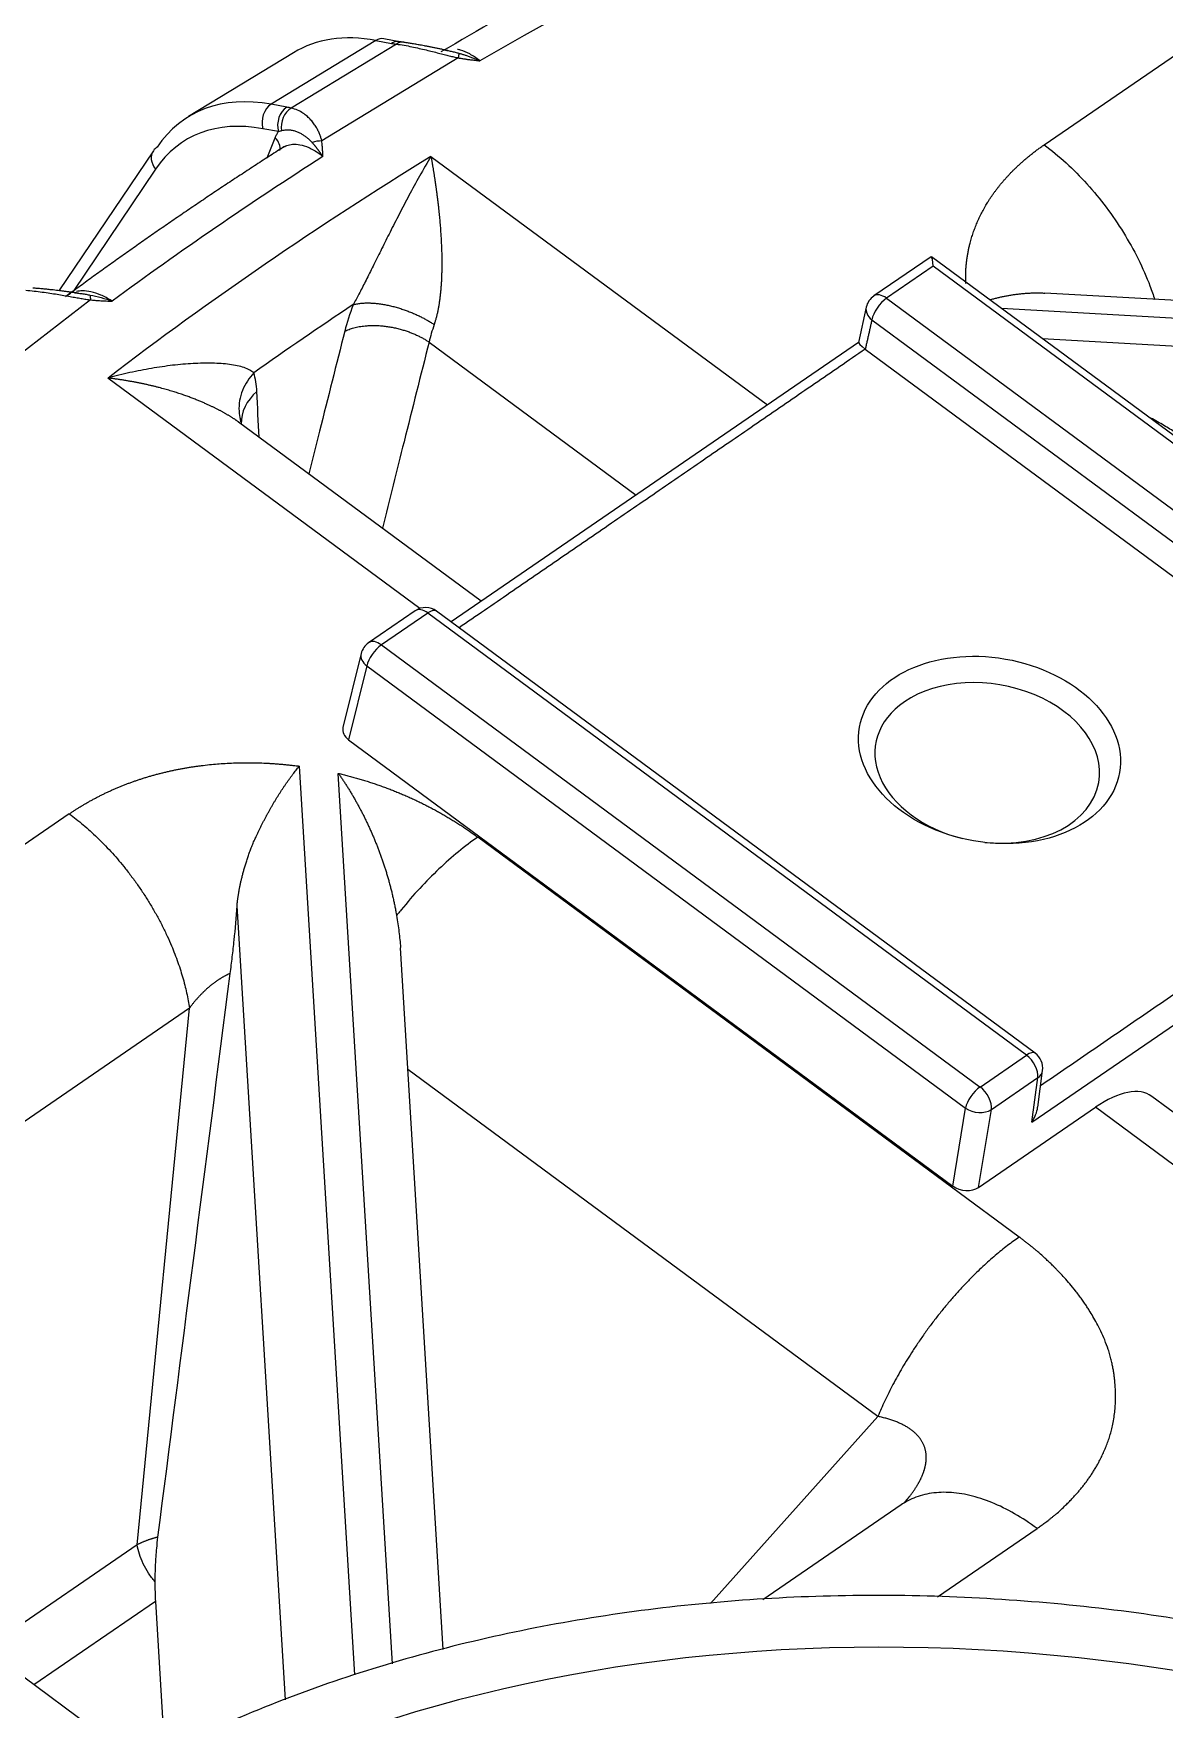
# Model space of a CAD drawing. Header units: millimetres. Extents: x -1286 to 291, y 5350 to 5880.
# Drawn here: x 59.48 to 77.92, y 5698.33 to 5725.67 of the extents above; entities that cross this region are included whole.
import ezdxf

# ---------------------------------------------------------------- set-up
doc = ezdxf.new("R2010")
doc.units = ezdxf.units.MM
doc.layers.add('粗实线层', color=7, linetype='Continuous', lineweight=35)

msp = doc.modelspace()

# ---------------------------------------------------------------- linework, layer by layer
at = {"layer": '粗实线层', "lineweight": 25}
for p, q in [((75.962, 5723.851), (84.058, 5729.409)), ((65.065, 5725.554), (63.357, 5724.513)), ((65.397, 5725.495), (63.683, 5724.451)), ((65.065, 5725.554), (65.319, 5725.507)), ((65.45, 5725.534), (65.195, 5725.581)), ((63.718, 5725.353), (62.01, 5724.312)), ((66.407, 5725.27), (64.182, 5723.914)), ((63.612, 5724.466), (63.357, 5724.513)), ((63.474, 5724.067), (63.22, 5724.114)), ((61.434, 5723.755), (59.894, 5721.472)), ((63.288, 5723.637), (63.423, 5723.968)), ((61.471, 5723.457), (60.124, 5721.46)), ((65.962, 5723.663), (71.45, 5719.609)), ((74.117, 5722.026), (73.185, 5721.386)), ((74.151, 5721.87), (73.392, 5721.35)), ((84.057, 5714.688), (74.123, 5722.026)), ((83.915, 5714.658), (74.151, 5721.87)), ((60.407, 5721.322), (58.423, 5719.789)), ((73.392, 5721.35), (83.156, 5714.137)), ((99.738, 5720.077), (75.973, 5721.433)), ((73.061, 5721.201), (72.936, 5720.627)), ((73.153, 5720.998), (82.917, 5713.786)), ((101.112, 5719.707), (75.266, 5721.181)), ((65.931, 5720.634), (69.309, 5718.139)), ((72.937, 5720.629), (66.292, 5716.068)), ((73.045, 5720.519), (82.853, 5713.274)), ((75.928, 5720.693), (101.025, 5719.261)), ((65.782, 5716.289), (60.694, 5720.047)), ((66.783, 5716.405), (62.825, 5719.329)), ((65.703, 5716.25), (64.945, 5715.73)), ((65.911, 5716.214), (65.153, 5715.693)), ((75.675, 5709.002), (65.911, 5716.214)), ((75.817, 5709.032), (66.053, 5716.244)), ((64.823, 5715.553), (64.527, 5714.344)), ((65.153, 5715.693), (74.917, 5708.481)), ((64.915, 5715.35), (64.619, 5714.144)), ((64.915, 5715.35), (74.679, 5708.137)), ((64.619, 5714.144), (74.471, 5706.866)), ((63.812, 5713.716), (64.715, 5698.893)), ((65.335, 5699.074), (64.451, 5713.598)), ((60.064, 5712.938), (51.968, 5707.38)), ((75.762, 5707.907), (83.243, 5713.043)), ((75.557, 5706.034), (66.726, 5712.557)), ((62.798, 5711.435), (63.586, 5698.483)), ((66.161, 5699.306), (65.465, 5710.752)), ((62.022, 5709.767), (53.926, 5704.209)), ((61.171, 5701.015), (62.022, 5709.767)), ((74.917, 5708.481), (75.675, 5709.002)), ((73.251, 5703.107), (65.586, 5708.769)), ((75.857, 5708.154), (75.937, 5708.749)), ((75.101, 5708.113), (75.86, 5708.634)), ((75.762, 5707.907), (75.86, 5708.634)), ((74.894, 5706.842), (76.799, 5708.15)), ((118.037, 5677.689), (76.799, 5708.15)), ((119.443, 5677.506), (77.717, 5708.329)), ((74.471, 5706.866), (74.679, 5708.137)), ((74.894, 5706.842), (75.101, 5708.113)), ((61.25, 5697.424), (53.773, 5702.947)), ((70.522, 5700.057), (73.251, 5703.107)), ((73.631, 5701.666), (71.372, 5700.115)), ((74.225, 5700.166), (75.847, 5701.279)), ((61.171, 5701.015), (58.692, 5699.313)), ((61.469, 5700.09), (59.484, 5698.728)), ((61.469, 5700.09), (61.619, 5697.627))]:
    msp.add_line(p, q, dxfattribs=at)
for centre, start, end in [((73.355, 5721.137), 124.4683, 167.7798), ((65.874, 5716.002), 53.5479, 124.4683), ((65.116, 5715.481), 124.4683, 166.2345), ((75.638, 5708.789), 352.3346, 53.5479)]:
    msp.add_arc(centre, 0.301, start, end, dxfattribs=at)
for centre, major_axis, ratio, start_param, end_param in [((123.545, 5677.375), (-82.27, 14.355), 0.699163, 4.139846, 5.588566), ((66.333, 5721.062), (-2.615, 4.291), 0.559087, 5.820264, 6.283181), ((65.141, 5725.284), (0.054, 0.297), 0.741847, 6.283167, 6.868117), ((65.395, 5725.238), (0.054, 0.297), 0.741846, 6.198567, 6.86812), ((65.473, 5725.226), (0.038, 0.299), 0.699724, 6.177632, 6.827997), ((64.625, 5720.021), (2.615, -4.291), 0.559087, 2.678672, 3.392636), ((63.433, 5724.244), (-0.054, -0.297), 0.741847, 3.726524, 5.29732), ((63.688, 5724.197), (-0.054, -0.297), 0.741847, 3.726525, 5.29732), ((63.759, 5724.181), (-0.073, -0.292), 0.780129, 3.774906, 5.251119), ((64.412, 5719.891), (2.458, -4.034), 0.559087, 2.678672, 3.392636), ((61.684, 5723.587), (0.25, -0.169), 0.803119, 3.141614, 4.359425), ((61.684, 5723.587), (0.25, -0.169), 0.803119, 2.788628, 3.141616), ((63.209, 5723.838), (-0.279, 0.113), 0.765938, 3.285491, 4.196015), ((64.145, 5723.702), (-0.299, -0.036), 0.699593, 4.504541, 5.042572), ((123.545, 5677.375), (81.182, -14.165), 0.699163, 2.473322, 2.56867), ((123.545, 5677.375), (-82.27, 14.355), 0.699163, 5.631892, 5.693286), ((74.114, 5721.658), (-0.006, -0.369), 0.110735, 2.185989, 3.062864), ((73.355, 5721.137), (0.179, 0.243), 0.415765, 0.876896, 2.447692), ((73.355, 5721.137), (0.171, -0.249), 0.581644, 2.107281, 3.141584), ((123.428, 5676.704), (80.194, -13.993), 0.699163, 2.506155, 2.535837), ((73.355, 5721.137), (-0.295, 0.064), 0.713248, 6.283178, 7.262004), ((73.206, 5720.448), (-0.269, 0.181), 0.113913, 6.237992, 7.289786), ((63.871, 5719.328), (-1.004, -0.049), 0.768099, 5.51677, 6.257685), ((123.545, 5677.375), (-82.27, 14.355), 0.699163, 5.736612, 7.185331), ((65.874, 5716.002), (0.171, -0.249), 0.581644, 2.107281, 3.14159), ((65.874, 5716.002), (-0.179, -0.243), 0.415765, 3.141614, 4.018489), ((65.116, 5715.481), (-0.293, 0.072), 0.692527, 0.00001, 0.99657), ((65.116, 5715.481), (0.179, 0.243), 0.415765, 0.876896, 2.412782), ((65.116, 5715.481), (0.171, -0.249), 0.581644, 2.10728, 3.141584), ((75.034, 5713.768), (1.819, -0.317), 0.699163, 0, 2.520996), ((75.034, 5713.768), (1.819, -0.317), 0.699163, 2.520996, 4.613787), ((64.822, 5714.282), (-0.297, 0.052), 0.698358, 6.235646, 7.232204), ((75.034, 5713.768), (1.819, -0.317), 0.699163, 4.811021, 6.283185), ((64.932, 5725.581), (-7.069, -54.253), 0.004935, 4.99791, 5.180377), ((75.638, 5708.789), (-0.179, -0.243), 0.415765, 3.141598, 4.018489), ((75.638, 5708.789), (-0.171, 0.249), 0.581644, 3.712984, 5.248873), ((75.638, 5708.789), (-0.299, 0.04), 0.684228, 2.494055, 3.141617), ((74.88, 5708.269), (0.179, 0.243), 0.415765, 0.876896, 2.412786), ((74.88, 5708.269), (-0.171, 0.249), 0.581644, 3.712985, 5.248873), ((76.613, 5706.77), (-1.096, -1.564), 0.439955, 3.130532, 4.007407), ((75.54, 5708.062), (-0.223, -0.362), 0.635734, 1.532723, 2.180263), ((74.88, 5708.269), (-0.298, 0.049), 0.663525, 0.943435, 2.513013), ((74.673, 5707.006), (-0.297, 0.052), 0.699969, 0.951385, 2.520963), ((118.501, 5677.009), (-100.383, 17.515), 0.699163, 6.161367, 8.554451), ((118.501, 5677.009), (100.021, -17.452), 0.699163, 3.021746, 5.411936), ((61.594, 5700.675), (-0.035, -0.995), 0.130822, 4.984631, 5.345261), ((75.947, 5683.953), (21.356, -3.726), 0.699163, 0.513867, 2.89274)]:
    msp.add_ellipse(centre, major_axis=major_axis, ratio=ratio, start_param=start_param, end_param=end_param, dxfattribs=at)
msp.add_ellipse((75.071, 5713.98), major_axis=(2.121, -0.37), ratio=0.699163, dxfattribs=at)
for points, degree, knots in [([(176.993, 5718.068), (176.483, 5718.414), (174.994, 5719.404), (172.462, 5720.986), (169.358, 5722.775), (166.162, 5724.471), (162.88, 5726.071), (159.519, 5727.572), (156.085, 5728.97), (152.586, 5730.263), (149.028, 5731.448), (145.419, 5732.523), (141.766, 5733.486), (138.076, 5734.335), (134.357, 5735.068), (130.616, 5735.684), (126.86, 5736.181), (123.097, 5736.559), (119.335, 5736.816), (115.581, 5736.952), (111.843, 5736.968), (108.128, 5736.862), (104.443, 5736.635), (100.796, 5736.288), (97.194, 5735.82), (93.645, 5735.234), (90.156, 5734.53), (86.733, 5733.709), (83.383, 5732.773), (80.114, 5731.723), (76.932, 5730.563), (73.842, 5729.294), (70.854, 5727.917), (68.283, 5726.604), (66.737, 5725.727), (66.125, 5725.367)], 3, [0, 0, 0, 0, 0.016383, 0.047441, 0.0785, 0.109558, 0.140616, 0.171672, 0.202727, 0.233782, 0.264835, 0.295888, 0.32694, 0.357992, 0.389044, 0.420096, 0.451148, 0.482201, 0.513254, 0.544308, 0.575363, 0.606419, 0.637476, 0.668535, 0.699596, 0.730658, 0.761721, 0.792786, 0.823852, 0.854919, 0.885986, 0.917053, 0.948119, 0.979183, 1, 1, 1, 1]), ([(66.177, 5725.399), (66.192, 5725.396), (66.232, 5725.39), (66.292, 5725.378), (66.357, 5725.362), (66.398, 5725.352), (66.417, 5725.346)], 3, [0, 0, 0, 0, 0.175152, 0.450102, 0.725051, 1, 1, 1, 1]), ([(66.761, 5725.222), (66.758, 5725.224), (66.703, 5725.268), (66.596, 5725.338), (66.477, 5725.389), (66.412, 5725.405), (66.396, 5725.408)], 3, [0, 0, 0, 0, 0.025418, 0.452125, 0.858636, 1, 1, 1, 1]), ([(66.407, 5725.27), (66.416, 5725.268), (66.435, 5725.265), (66.463, 5725.261), (66.492, 5725.256), (66.519, 5725.252), (66.546, 5725.248), (66.574, 5725.244), (66.62, 5725.238), (66.683, 5725.231), (66.735, 5725.225), (66.761, 5725.222)], 3, [0, 0, 0, 0, 0.080384, 0.160758, 0.241137, 0.321544, 0.391828, 0.470338, 0.55706, 0.779792, 1, 1, 1, 1]), ([(66.417, 5725.346), (66.424, 5725.345), (66.438, 5725.341), (66.46, 5725.334), (66.483, 5725.327), (66.507, 5725.32), (66.531, 5725.312), (66.557, 5725.304), (66.584, 5725.294), (66.611, 5725.284), (66.639, 5725.273), (66.669, 5725.262), (66.699, 5725.249), (66.73, 5725.236), (66.751, 5725.226), (66.761, 5725.222)], 3, [0, 0, 0, 0, 0.060633, 0.123983, 0.190044, 0.258812, 0.330284, 0.404461, 0.481344, 0.56094, 0.643256, 0.728303, 0.816096, 0.906653, 1, 1, 1, 1]), ([(63.551, 5723.81), (63.569, 5723.822), (63.618, 5723.846), (63.708, 5723.865), (63.828, 5723.858), (63.974, 5723.811), (64.102, 5723.737), (64.179, 5723.678), (64.2, 5723.661)], 3, [0, 0, 0, 0, 0.117552, 0.283918, 0.468433, 0.676887, 0.912388, 1, 1, 1, 1]), ([(64.2, 5723.661), (64.197, 5723.665), (64.19, 5723.674), (64.181, 5723.688), (64.172, 5723.701), (64.163, 5723.714), (64.154, 5723.726), (64.146, 5723.738), (64.137, 5723.75), (64.129, 5723.761), (64.121, 5723.772), (64.112, 5723.783), (64.104, 5723.793), (64.096, 5723.803), (64.089, 5723.813), (64.081, 5723.822), (64.073, 5723.832), (64.066, 5723.84), (64.059, 5723.849), (64.052, 5723.857), (64.045, 5723.865), (64.038, 5723.873), (64.031, 5723.881), (64.027, 5723.886), (64.024, 5723.888)], 3, [0, 0, 0, 0, 0.053728, 0.106646, 0.15876, 0.210073, 0.26059, 0.310316, 0.359253, 0.407406, 0.454775, 0.501365, 0.547177, 0.592212, 0.636472, 0.679958, 0.72267, 0.764609, 0.805775, 0.846168, 0.885787, 0.924633, 0.962704, 1, 1, 1, 1]), ([(64.2, 5723.661), (64.199, 5723.671), (64.198, 5723.693), (64.197, 5723.727), (64.195, 5723.762), (64.193, 5723.798), (64.19, 5723.836), (64.187, 5723.874), (64.184, 5723.901), (64.182, 5723.914)], 3, [0, 0, 0, 0, 0.127777, 0.260478, 0.398128, 0.54077, 0.688493, 0.841471, 1, 1, 1, 1]), ([(74.685, 5721.591), (74.677, 5721.767), (74.739, 5722.303), (75.053, 5722.984), (75.32, 5723.288), (75.591, 5723.596), (75.962, 5723.851)], 2, [0, 0, 0, 0.138503, 0.425669, 0.712834, 0.712834, 1, 1, 1]), ([(75.962, 5723.851), (76.083, 5723.761), (76.203, 5723.662), (76.437, 5723.449), (76.551, 5723.334), (76.77, 5723.092), (76.875, 5722.965), (77.074, 5722.699), (77.167, 5722.562), (77.342, 5722.28), (77.422, 5722.135), (77.567, 5721.844), (77.632, 5721.696), (77.716, 5721.476), (77.742, 5721.402), (77.766, 5721.329)], 3, [0, 0, 0, 0, 0.153929, 0.153929, 0.307858, 0.307858, 0.461787, 0.461787, 0.615716, 0.615716, 0.769645, 0.769645, 0.923574, 0.923574, 1, 1, 1, 1]), ([(65.962, 5723.663), (65.9, 5723.559), (65.781, 5723.353), (65.608, 5723.035), (65.448, 5722.729), (65.299, 5722.438), (65.162, 5722.164), (65.035, 5721.909), (64.919, 5721.676), (64.814, 5721.468), (64.74, 5721.327), (64.701, 5721.257), (64.693, 5721.244)], 3, [0, 0, 0, 0, 0.153953, 0.293615, 0.420808, 0.537043, 0.643085, 0.739781, 0.828068, 0.908461, 0.981897, 1, 1, 1, 1]), ([(65.962, 5723.663), (65.963, 5723.655), (65.966, 5723.64), (65.97, 5723.617), (65.974, 5723.595), (65.978, 5723.572), (65.982, 5723.55), (65.986, 5723.528), (65.989, 5723.506), (65.993, 5723.484), (65.997, 5723.462), (66, 5723.441), (66.004, 5723.419), (66.007, 5723.398), (66.01, 5723.377), (66.013, 5723.357), (66.016, 5723.336), (66.02, 5723.316), (66.023, 5723.296), (66.025, 5723.276), (66.028, 5723.257), (66.031, 5723.238), (66.034, 5723.219), (66.037, 5723.2), (66.039, 5723.181), (66.042, 5723.163), (66.044, 5723.145), (66.047, 5723.127), (66.049, 5723.11), (66.052, 5723.092), (66.054, 5723.075), (66.056, 5723.059), (66.058, 5723.042), (66.06, 5723.026), (66.062, 5723.011), (66.064, 5722.995), (66.066, 5722.98), (66.068, 5722.965), (66.07, 5722.95), (66.072, 5722.936), (66.074, 5722.922), (66.075, 5722.908), (66.077, 5722.895), (66.078, 5722.882), (66.08, 5722.869), (66.081, 5722.856), (66.083, 5722.844), (66.087, 5722.802), (66.095, 5722.73), (66.104, 5722.628), (66.113, 5722.528), (66.12, 5722.431), (66.126, 5722.336), (66.131, 5722.244), (66.134, 5722.155), (66.137, 5722.083), (66.138, 5722.027), (66.138, 5721.987), (66.139, 5721.946), (66.139, 5721.906), (66.138, 5721.867), (66.138, 5721.828), (66.137, 5721.789), (66.136, 5721.751), (66.135, 5721.714), (66.133, 5721.677), (66.132, 5721.64), (66.13, 5721.604), (66.127, 5721.568), (66.125, 5721.533), (66.122, 5721.498), (66.119, 5721.464), (66.116, 5721.43), (66.112, 5721.397), (66.108, 5721.365), (66.104, 5721.332), (66.1, 5721.301), (66.096, 5721.27), (66.091, 5721.24), (66.086, 5721.21), (66.081, 5721.181), (66.075, 5721.152), (66.069, 5721.124), (66.063, 5721.096), (66.057, 5721.069), (66.05, 5721.043), (66.044, 5721.017), (66.036, 5720.992), (66.029, 5720.968), (66.022, 5720.944), (66.016, 5720.928), (66.014, 5720.92)], 3, [0, 0, 0, 0, 0.01043, 0.020728, 0.030894, 0.040928, 0.050829, 0.060598, 0.070235, 0.07974, 0.089112, 0.098353, 0.107461, 0.116437, 0.12528, 0.133992, 0.142571, 0.151018, 0.159333, 0.167516, 0.175566, 0.183485, 0.191271, 0.198925, 0.206447, 0.213836, 0.221094, 0.228219, 0.235212, 0.242073, 0.248802, 0.255399, 0.261863, 0.268196, 0.274396, 0.280464, 0.2864, 0.292204, 0.297876, 0.303416, 0.308823, 0.314099, 0.319242, 0.324254, 0.329133, 0.33388, 0.338496, 0.342979, 0.382018, 0.419627, 0.455812, 0.490579, 0.523937, 0.555893, 0.586458, 0.615642, 0.629518, 0.643197, 0.656679, 0.669966, 0.683059, 0.695962, 0.708676, 0.721204, 0.733546, 0.745706, 0.757687, 0.76949, 0.781119, 0.792575, 0.803863, 0.814985, 0.825945, 0.836745, 0.847389, 0.857881, 0.868224, 0.878424, 0.888483, 0.898405, 0.908197, 0.917861, 0.927404, 0.93683, 0.946144, 0.955352, 0.964459, 0.973471, 0.982395, 0.991235, 1, 1, 1, 1]), ([(60.082, 5721.424), (60.078, 5721.422), (60.059, 5721.413), (60.041, 5721.401), (60.028, 5721.391)], 3, [0, 0, 0, 0, 0.185334, 1, 1, 1, 1]), ([(60.148, 5721.437), (60.165, 5721.436), (60.206, 5721.432), (60.27, 5721.424), (60.338, 5721.413), (60.381, 5721.405), (60.401, 5721.401)], 3, [0, 0, 0, 0, 0.17554, 0.45036, 0.72518, 1, 1, 1, 1]), ([(60.762, 5721.301), (60.758, 5721.303), (60.698, 5721.343), (60.581, 5721.406), (60.42, 5721.458), (60.287, 5721.472), (60.211, 5721.465), (60.18, 5721.458)], 3, [0, 0, 0, 0, 0.016856, 0.299831, 0.569413, 0.813041, 1, 1, 1, 1]), ([(60.401, 5721.401), (60.462, 5721.389), (60.523, 5721.375), (60.644, 5721.342), (60.703, 5721.323), (60.762, 5721.301)], 3, [0, 0, 0, 0, 0.5, 0.5, 1, 1, 1, 1]), ([(60.407, 5721.322), (60.412, 5721.322), (60.431, 5721.32), (60.473, 5721.316), (60.525, 5721.312), (60.575, 5721.309), (60.62, 5721.306), (60.665, 5721.304), (60.713, 5721.302), (60.746, 5721.301), (60.762, 5721.301)], 3, [0, 0, 0, 0, 0.043235, 0.161739, 0.354706, 0.481588, 0.588835, 0.727341, 0.864334, 1, 1, 1, 1]), ([(75.082, 5721.326), (75.086, 5721.328), (75.101, 5721.331), (75.125, 5721.338), (75.154, 5721.345), (75.183, 5721.353), (75.212, 5721.359), (75.241, 5721.366), (75.27, 5721.373), (75.299, 5721.379), (75.329, 5721.385), (75.358, 5721.39), (75.388, 5721.396), (75.418, 5721.401), (75.447, 5721.405), (75.477, 5721.41), (75.507, 5721.414), (75.537, 5721.418), (75.567, 5721.421), (75.597, 5721.424), (75.627, 5721.427), (75.658, 5721.429), (75.688, 5721.432), (75.718, 5721.433), (75.748, 5721.435), (75.779, 5721.436), (75.809, 5721.436), (75.84, 5721.437), (75.87, 5721.436), (75.912, 5721.436), (75.946, 5721.434), (75.971, 5721.433), (75.973, 5721.433)], 3, [0, 0, 0, 0, 0.015576, 0.047165, 0.078903, 0.11079, 0.142823, 0.175, 0.20732, 0.239782, 0.272383, 0.305121, 0.337996, 0.371005, 0.404146, 0.437418, 0.470817, 0.504344, 0.537994, 0.571767, 0.60566, 0.639671, 0.673798, 0.708039, 0.742393, 0.776856, 0.811428, 0.846105, 0.880887, 0.91577, 0.990602, 1, 1, 1, 1]), ([(64.557, 5720.812), (64.419, 5720.269), (64.223, 5719.492), (64.028, 5718.717), (63.969, 5718.484)], 3, [0, 0, 0, 0, 0.6995, 1, 1, 1, 1]), ([(65.931, 5720.634), (65.794, 5720.091), (65.54, 5719.078), (65.287, 5718.067), (65.169, 5717.597)], 3, [0, 0, 0, 0, 0.535569, 1, 1, 1, 1]), ([(63.073, 5720.131), (63.055, 5720.148), (63.032, 5720.164), (62.979, 5720.192), (62.948, 5720.205), (62.88, 5720.228), (62.842, 5720.238), (62.763, 5720.255), (62.721, 5720.262), (62.633, 5720.274), (62.587, 5720.279), (62.493, 5720.286), (62.395, 5720.29), (62.241, 5720.29), (62.135, 5720.286), (61.973, 5720.277), (61.862, 5720.268), (61.636, 5720.241), (61.521, 5720.224), (61.288, 5720.184), (61.171, 5720.161), (60.934, 5720.109), (60.814, 5720.079), (60.694, 5720.047)], 3, [0, 0, 0, 0, 0.0625, 0.0625, 0.125, 0.125, 0.1875, 0.1875, 0.25, 0.25, 0.3125, 0.3125, 0.375, 0.4375, 0.5, 0.5, 0.625, 0.625, 0.75, 0.75, 0.875, 0.875, 1, 1, 1, 1]), ([(62.827, 5719.327), (62.824, 5719.329), (62.817, 5719.335), (62.804, 5719.344), (62.79, 5719.354), (62.776, 5719.364), (62.761, 5719.374), (62.746, 5719.384), (62.73, 5719.394), (62.715, 5719.404), (62.699, 5719.414), (62.682, 5719.424), (62.666, 5719.434), (62.649, 5719.444), (62.632, 5719.455), (62.615, 5719.465), (62.597, 5719.475), (62.579, 5719.485), (62.561, 5719.495), (62.542, 5719.505), (62.523, 5719.515), (62.504, 5719.525), (62.485, 5719.535), (62.465, 5719.545), (62.445, 5719.555), (62.425, 5719.565), (62.404, 5719.575), (62.383, 5719.585), (62.361, 5719.596), (62.337, 5719.606), (62.313, 5719.617), (62.288, 5719.629), (62.262, 5719.64), (62.235, 5719.652), (62.207, 5719.664), (62.178, 5719.676), (62.148, 5719.688), (62.117, 5719.7), (62.085, 5719.713), (62.052, 5719.725), (62.018, 5719.738), (61.983, 5719.751), (61.947, 5719.764), (61.91, 5719.777), (61.872, 5719.79), (61.832, 5719.803), (61.792, 5719.815), (61.751, 5719.828), (61.708, 5719.841), (61.665, 5719.854), (61.62, 5719.867), (61.574, 5719.879), (61.528, 5719.891), (61.48, 5719.904), (61.431, 5719.916), (61.381, 5719.928), (61.329, 5719.939), (61.277, 5719.951), (61.224, 5719.962), (61.169, 5719.973), (61.114, 5719.983), (61.057, 5719.993), (60.999, 5720.003), (60.94, 5720.013), (60.88, 5720.022), (60.819, 5720.031), (60.757, 5720.039), (60.715, 5720.044), (60.694, 5720.047)], 3, [0, 0, 0, 0, 0.005717, 0.01432, 0.022997, 0.031747, 0.040572, 0.049472, 0.058448, 0.0675, 0.076628, 0.085834, 0.095117, 0.104479, 0.113919, 0.123439, 0.133038, 0.142717, 0.152477, 0.162317, 0.172239, 0.182243, 0.192329, 0.202497, 0.212748, 0.223082, 0.2335, 0.244002, 0.255099, 0.266591, 0.27848, 0.290765, 0.303448, 0.316528, 0.330007, 0.343884, 0.358161, 0.372837, 0.387913, 0.403389, 0.419266, 0.435544, 0.452222, 0.469302, 0.486783, 0.504666, 0.522951, 0.541638, 0.560727, 0.580218, 0.600112, 0.620409, 0.641108, 0.662211, 0.683716, 0.705624, 0.727936, 0.750651, 0.773769, 0.797291, 0.821216, 0.845545, 0.870278, 0.895414, 0.920955, 0.946899, 0.973248, 1, 1, 1, 1]), ([(63.073, 5720.131), (63.035, 5720.091), (63, 5720.046), (62.937, 5719.951), (62.91, 5719.899), (62.866, 5719.792), (62.85, 5719.736), (62.831, 5719.621), (62.828, 5719.563), (62.834, 5719.459), (62.842, 5719.412), (62.855, 5719.366)], 3, [0, 0, 0, 0, 0.206932, 0.206932, 0.413864, 0.413864, 0.620796, 0.620796, 0.827729, 0.827729, 1, 1, 1, 1]), ([(78.083, 5719.172), (78.023, 5719.209), (77.894, 5719.287), (77.744, 5719.371), (77.662, 5719.415), (77.657, 5719.417)], 3, [0, 0, 0, 0, 0.485223, 0.970447, 1, 1, 1, 1]), ([(60.064, 5712.938), (60.441, 5713.196), (60.884, 5713.379), (61.319, 5713.558), (61.802, 5713.657), (62.28, 5713.754), (63.296, 5713.784), (63.812, 5713.716)], 2, [0, 0, 0, 0.25, 0.25, 0.5, 0.5, 0.75, 1, 1, 1]), ([(62.798, 5711.435), (62.799, 5711.44), (62.799, 5711.451), (62.801, 5711.467), (62.803, 5711.485), (62.805, 5711.502), (62.807, 5711.521), (62.81, 5711.54), (62.812, 5711.56), (62.815, 5711.58), (62.819, 5711.601), (62.822, 5711.623), (62.826, 5711.645), (62.83, 5711.668), (62.834, 5711.692), (62.839, 5711.717), (62.844, 5711.742), (62.849, 5711.767), (62.855, 5711.794), (62.86, 5711.821), (62.867, 5711.848), (62.873, 5711.877), (62.88, 5711.905), (62.888, 5711.935), (62.895, 5711.965), (62.903, 5711.996), (62.912, 5712.027), (62.921, 5712.059), (62.93, 5712.091), (62.94, 5712.124), (62.951, 5712.157), (62.962, 5712.191), (62.973, 5712.226), (62.985, 5712.26), (62.998, 5712.296), (63.011, 5712.332), (63.025, 5712.368), (63.039, 5712.404), (63.054, 5712.441), (63.07, 5712.479), (63.087, 5712.517), (63.105, 5712.557), (63.126, 5712.601), (63.148, 5712.648), (63.17, 5712.694), (63.193, 5712.74), (63.216, 5712.785), (63.239, 5712.83), (63.262, 5712.875), (63.286, 5712.919), (63.31, 5712.962), (63.334, 5713.005), (63.358, 5713.048), (63.382, 5713.09), (63.407, 5713.131), (63.432, 5713.172), (63.457, 5713.213), (63.482, 5713.253), (63.507, 5713.292), (63.532, 5713.331), (63.557, 5713.369), (63.583, 5713.406), (63.608, 5713.443), (63.634, 5713.48), (63.659, 5713.515), (63.685, 5713.55), (63.711, 5713.585), (63.736, 5713.618), (63.762, 5713.652), (63.787, 5713.684), (63.804, 5713.705), (63.812, 5713.716)], 3, [0, 0, 0, 0, 0.005619, 0.011486, 0.017602, 0.023968, 0.030586, 0.037455, 0.044577, 0.051953, 0.059584, 0.06747, 0.075612, 0.084011, 0.092668, 0.101583, 0.110758, 0.120193, 0.129889, 0.139847, 0.150067, 0.16055, 0.171298, 0.18231, 0.193588, 0.205133, 0.216945, 0.229025, 0.241374, 0.253993, 0.266883, 0.280044, 0.293477, 0.307184, 0.321164, 0.33542, 0.349951, 0.364759, 0.379845, 0.395209, 0.410852, 0.426776, 0.446635, 0.466508, 0.486395, 0.506293, 0.5262, 0.546113, 0.566031, 0.58595, 0.605869, 0.625785, 0.645696, 0.665597, 0.685488, 0.705365, 0.725225, 0.745066, 0.764885, 0.784679, 0.804446, 0.824183, 0.843887, 0.863556, 0.883186, 0.902775, 0.92232, 0.941817, 0.961265, 0.98066, 1, 1, 1, 1]), ([(64.451, 5713.598), (65.075, 5713.451), (65.651, 5713.188), (66.23, 5712.923), (66.726, 5712.557)], 2, [0, 0, 0, 0.5, 0.5, 1, 1, 1]), ([(64.451, 5713.598), (64.457, 5713.59), (64.468, 5713.574), (64.485, 5713.55), (64.501, 5713.526), (64.518, 5713.502), (64.534, 5713.477), (64.55, 5713.452), (64.567, 5713.427), (64.583, 5713.402), (64.599, 5713.377), (64.615, 5713.351), (64.631, 5713.326), (64.646, 5713.3), (64.662, 5713.274), (64.678, 5713.248), (64.693, 5713.221), (64.708, 5713.195), (64.724, 5713.168), (64.739, 5713.141), (64.754, 5713.114), (64.769, 5713.087), (64.784, 5713.06), (64.798, 5713.033), (64.813, 5713.005), (64.827, 5712.977), (64.842, 5712.95), (64.856, 5712.922), (64.87, 5712.894), (64.884, 5712.865), (64.898, 5712.837), (64.912, 5712.809), (64.925, 5712.78), (64.939, 5712.751), (64.952, 5712.723), (64.965, 5712.694), (64.978, 5712.665), (64.991, 5712.636), (65.004, 5712.606), (65.016, 5712.577), (65.029, 5712.548), (65.041, 5712.518), (65.053, 5712.488), (65.065, 5712.459), (65.077, 5712.429), (65.089, 5712.399), (65.1, 5712.369), (65.115, 5712.329), (65.134, 5712.278), (65.156, 5712.217), (65.178, 5712.154), (65.199, 5712.091), (65.219, 5712.028), (65.239, 5711.963), (65.259, 5711.898), (65.277, 5711.832), (65.295, 5711.765), (65.313, 5711.698), (65.329, 5711.629), (65.345, 5711.56), (65.36, 5711.491), (65.375, 5711.421), (65.388, 5711.35), (65.397, 5711.302), (65.401, 5711.278)], 3, [0, 0, 0, 0, 0.012536, 0.025082, 0.037638, 0.050203, 0.062777, 0.075359, 0.087948, 0.100544, 0.113146, 0.125754, 0.138366, 0.150983, 0.163604, 0.176228, 0.188856, 0.201485, 0.214116, 0.226749, 0.239383, 0.252017, 0.264651, 0.277284, 0.289917, 0.302549, 0.315179, 0.327807, 0.340433, 0.353056, 0.365676, 0.378293, 0.390906, 0.403515, 0.41612, 0.428721, 0.441317, 0.453909, 0.466495, 0.479076, 0.491651, 0.504221, 0.516785, 0.529344, 0.541896, 0.554443, 0.566984, 0.579519, 0.60468, 0.629998, 0.655471, 0.681098, 0.706876, 0.732804, 0.758881, 0.785104, 0.811472, 0.837984, 0.864637, 0.891432, 0.918365, 0.945438, 0.97265, 1, 1, 1, 1]), ([(66.726, 5712.557), (66.621, 5712.486), (66.516, 5712.406), (66.303, 5712.232), (66.197, 5712.138), (65.986, 5711.938), (65.881, 5711.831), (65.675, 5711.609), (65.574, 5711.492), (65.476, 5711.372)], 3, [0, 0, 0, 0, 0.25, 0.25, 0.5, 0.5, 0.75, 0.75, 1, 1, 1, 1]), ([(62.798, 5711.435), (62.783, 5711.247), (62.766, 5711.061), (62.737, 5710.785), (62.727, 5710.694), (62.706, 5710.513), (62.695, 5710.423), (62.684, 5710.334)], 3, [0, 0, 0, 0, 0.5, 0.5, 0.75, 0.75, 1, 1, 1, 1]), ([(65.476, 5711.372), (65.468, 5711.362), (65.451, 5711.341), (65.426, 5711.31), (65.409, 5711.289), (65.401, 5711.278)], 3, [0, 0, 0, 0, 0.333333, 0.666666, 1, 1, 1, 1]), ([(65.401, 5711.278), (65.417, 5711.188), (65.443, 5711.012), (65.459, 5710.84), (65.465, 5710.756), (65.465, 5710.755)], 3, [0, 0, 0, 0, 0.496644, 0.993288, 1, 1, 1, 1]), ([(62.684, 5710.334), (62.679, 5710.332), (62.668, 5710.327), (62.653, 5710.32), (62.638, 5710.312), (62.623, 5710.304), (62.608, 5710.296), (62.592, 5710.288), (62.577, 5710.279), (62.562, 5710.271), (62.547, 5710.262), (62.532, 5710.252), (62.517, 5710.243), (62.502, 5710.233), (62.487, 5710.223), (62.472, 5710.213), (62.457, 5710.203), (62.442, 5710.192), (62.428, 5710.181), (62.413, 5710.17), (62.398, 5710.159), (62.383, 5710.148), (62.369, 5710.136), (62.354, 5710.124), (62.34, 5710.112), (62.325, 5710.099), (62.311, 5710.087), (62.296, 5710.074), (62.282, 5710.06), (62.268, 5710.047), (62.253, 5710.033), (62.239, 5710.02), (62.225, 5710.006), (62.211, 5709.991), (62.197, 5709.977), (62.183, 5709.962), (62.169, 5709.947), (62.156, 5709.932), (62.142, 5709.916), (62.128, 5709.901), (62.115, 5709.885), (62.101, 5709.869), (62.088, 5709.852), (62.074, 5709.836), (62.061, 5709.819), (62.048, 5709.802), (62.035, 5709.784), (62.026, 5709.773), (62.022, 5709.767)], 3, [0, 0, 0, 0, 0.01887, 0.037846, 0.05693, 0.076124, 0.095429, 0.114847, 0.13438, 0.15403, 0.173797, 0.193684, 0.213691, 0.233821, 0.254075, 0.274454, 0.294959, 0.315593, 0.336356, 0.35725, 0.378276, 0.399435, 0.420728, 0.442157, 0.463724, 0.485428, 0.507272, 0.529256, 0.551381, 0.57365, 0.596062, 0.618618, 0.641321, 0.66417, 0.687168, 0.710314, 0.733609, 0.757056, 0.780654, 0.804404, 0.828308, 0.852366, 0.876579, 0.900948, 0.925474, 0.950157, 0.974999, 1, 1, 1, 1]), ([(75.847, 5701.279), (75.855, 5701.285), (75.873, 5701.298), (75.9, 5701.317), (75.929, 5701.338), (75.96, 5701.36), (75.992, 5701.384), (76.026, 5701.409), (76.061, 5701.437), (76.097, 5701.466), (76.135, 5701.497), (76.189, 5701.543), (76.255, 5701.603), (76.327, 5701.672), (76.386, 5701.732), (76.435, 5701.785), (76.479, 5701.833), (76.521, 5701.88), (76.562, 5701.929), (76.602, 5701.979), (76.641, 5702.03), (76.679, 5702.082), (76.716, 5702.135), (76.752, 5702.189), (76.786, 5702.244), (76.82, 5702.301), (76.855, 5702.364), (76.892, 5702.436), (76.929, 5702.515), (76.965, 5702.598), (76.998, 5702.683), (77.028, 5702.77), (77.054, 5702.861), (77.079, 5702.96), (77.099, 5703.065), (77.114, 5703.175), (77.123, 5703.282), (77.127, 5703.384), (77.127, 5703.483), (77.123, 5703.565), (77.119, 5703.631), (77.114, 5703.686), (77.108, 5703.746), (77.099, 5703.81), (77.088, 5703.879), (77.074, 5703.952), (77.056, 5704.03), (77.034, 5704.113), (77.001, 5704.222), (76.953, 5704.351), (76.89, 5704.494), (76.825, 5704.621), (76.761, 5704.734), (76.706, 5704.824), (76.66, 5704.896), (76.62, 5704.957), (76.575, 5705.022), (76.526, 5705.089), (76.461, 5705.173), (76.384, 5705.266), (76.298, 5705.365), (76.228, 5705.439), (76.176, 5705.493), (76.141, 5705.53), (76.109, 5705.561), (76.082, 5705.588), (76.054, 5705.614), (76.02, 5705.647), (75.969, 5705.695), (75.919, 5705.741), (75.874, 5705.78), (75.842, 5705.808), (75.808, 5705.837), (75.771, 5705.867), (75.733, 5705.898), (75.692, 5705.931), (75.649, 5705.964), (75.604, 5705.999), (75.573, 5706.022), (75.557, 5706.034)], 3, [0, 0, 0, 0, 0.005135, 0.010651, 0.016547, 0.022825, 0.029484, 0.036526, 0.043951, 0.051759, 0.059952, 0.068529, 0.088308, 0.10555, 0.120248, 0.1324, 0.143498, 0.154703, 0.166018, 0.177441, 0.188976, 0.200623, 0.212383, 0.224256, 0.236242, 0.24834, 0.260547, 0.276693, 0.293196, 0.310057, 0.327276, 0.344856, 0.362799, 0.381103, 0.403086, 0.424251, 0.444591, 0.464105, 0.482791, 0.500651, 0.51011, 0.520439, 0.531641, 0.543714, 0.55666, 0.570477, 0.585165, 0.60072, 0.61714, 0.646967, 0.674194, 0.698828, 0.720872, 0.740333, 0.751799, 0.763989, 0.7769, 0.79053, 0.804879, 0.828211, 0.848946, 0.867093, 0.876072, 0.884007, 0.890898, 0.896748, 0.901556, 0.908321, 0.91894, 0.933404, 0.939472, 0.945875, 0.95261, 0.959679, 0.96708, 0.974813, 0.982878, 0.991274, 1, 1, 1, 1]), ([(73.764, 5701.8), (73.767, 5701.804), (73.775, 5701.814), (73.787, 5701.829), (73.798, 5701.844), (73.809, 5701.859), (73.82, 5701.874), (73.831, 5701.889), (73.841, 5701.904), (73.851, 5701.919), (73.861, 5701.934), (73.871, 5701.948), (73.88, 5701.963), (73.889, 5701.978), (73.898, 5701.993), (73.907, 5702.007), (73.915, 5702.022), (73.923, 5702.036), (73.93, 5702.051), (73.938, 5702.065), (73.945, 5702.079), (73.952, 5702.093), (73.959, 5702.108), (73.965, 5702.122), (73.971, 5702.136), (73.977, 5702.15), (73.983, 5702.163), (73.988, 5702.177), (73.993, 5702.191), (73.998, 5702.205), (74.002, 5702.218), (74.006, 5702.232), (74.011, 5702.245), (74.014, 5702.259), (74.018, 5702.272), (74.021, 5702.285), (74.024, 5702.298), (74.027, 5702.311), (74.029, 5702.324), (74.031, 5702.337), (74.033, 5702.35), (74.035, 5702.362), (74.036, 5702.375), (74.037, 5702.387), (74.038, 5702.4), (74.039, 5702.412), (74.039, 5702.424), (74.04, 5702.436), (74.04, 5702.448), (74.039, 5702.46), (74.038, 5702.475), (74.037, 5702.494), (74.034, 5702.516), (74.031, 5702.537), (74.026, 5702.558), (74.021, 5702.579), (74.014, 5702.6), (74.007, 5702.62), (73.999, 5702.641), (73.99, 5702.66), (73.98, 5702.68), (73.969, 5702.7), (73.958, 5702.719), (73.945, 5702.737), (73.931, 5702.756), (73.917, 5702.774), (73.901, 5702.792), (73.885, 5702.81), (73.868, 5702.827), (73.849, 5702.844), (73.83, 5702.86), (73.81, 5702.877), (73.789, 5702.893), (73.767, 5702.908), (73.744, 5702.923), (73.72, 5702.938), (73.695, 5702.952), (73.67, 5702.966), (73.643, 5702.98), (73.616, 5702.993), (73.587, 5703.006), (73.558, 5703.018), (73.527, 5703.03), (73.496, 5703.041), (73.464, 5703.052), (73.431, 5703.062), (73.397, 5703.072), (73.362, 5703.082), (73.326, 5703.091), (73.289, 5703.099), (73.264, 5703.104), (73.251, 5703.107)], 3, [0, 0, 0, 0, 0.008082, 0.016797, 0.025454, 0.034053, 0.042595, 0.05108, 0.05951, 0.067884, 0.076205, 0.084471, 0.092685, 0.100847, 0.108957, 0.117017, 0.125027, 0.132988, 0.140901, 0.148767, 0.156587, 0.164361, 0.172091, 0.179777, 0.187421, 0.195022, 0.202583, 0.210104, 0.217587, 0.225031, 0.232439, 0.239811, 0.247149, 0.254453, 0.261724, 0.268965, 0.276174, 0.283355, 0.290508, 0.297634, 0.304734, 0.31181, 0.318862, 0.325893, 0.332902, 0.339892, 0.346864, 0.353818, 0.360757, 0.367681, 0.374592, 0.387552, 0.400563, 0.413633, 0.42677, 0.439982, 0.453278, 0.466664, 0.480149, 0.49374, 0.507445, 0.52127, 0.535223, 0.54931, 0.563538, 0.577913, 0.592441, 0.607128, 0.621981, 0.637004, 0.652204, 0.667585, 0.683152, 0.698911, 0.714865, 0.73102, 0.747379, 0.763948, 0.78073, 0.797728, 0.814947, 0.832391, 0.850062, 0.867964, 0.8861, 0.904474, 0.923087, 0.941944, 0.961047, 0.980398, 1, 1, 1, 1]), ([(75.847, 5701.279), (75.725, 5701.369), (75.602, 5701.45), (75.356, 5701.591), (75.232, 5701.652), (74.989, 5701.751), (74.868, 5701.79), (74.633, 5701.846), (74.518, 5701.862), (74.296, 5701.873), (74.19, 5701.866), (73.987, 5701.831), (73.892, 5701.802), (73.743, 5701.735), (73.686, 5701.703), (73.632, 5701.666)], 3, [0, 0, 0, 0, 0.149838, 0.149838, 0.299676, 0.299676, 0.449514, 0.449514, 0.599352, 0.599352, 0.74919, 0.74919, 0.899028, 0.899028, 1, 1, 1, 1]), ([(73.684, 5701.706), (73.684, 5701.706), (73.689, 5701.711), (73.699, 5701.722), (73.712, 5701.737), (73.725, 5701.753), (73.738, 5701.768), (73.751, 5701.783), (73.759, 5701.794), (73.763, 5701.799), (73.764, 5701.8)], 3, [0, 0, 0, 0, 0.013019, 0.178228, 0.342304, 0.505257, 0.667097, 0.827837, 0.987485, 1, 1, 1, 1]), ([(61.504, 5701.139), (61.498, 5701.138), (61.486, 5701.134), (61.468, 5701.129), (61.45, 5701.124), (61.432, 5701.119), (61.414, 5701.113), (61.396, 5701.107), (61.378, 5701.101), (61.36, 5701.095), (61.343, 5701.089), (61.325, 5701.082), (61.308, 5701.075), (61.29, 5701.068), (61.273, 5701.061), (61.256, 5701.054), (61.239, 5701.047), (61.222, 5701.039), (61.205, 5701.031), (61.188, 5701.023), (61.177, 5701.018), (61.171, 5701.015)], 3, [0, 0, 0, 0, 0.049815, 0.099948, 0.150398, 0.201163, 0.252241, 0.303631, 0.355334, 0.407349, 0.459678, 0.512318, 0.565271, 0.618535, 0.672109, 0.725993, 0.780185, 0.834683, 0.889486, 0.944593, 1, 1, 1, 1]), ([(61.504, 5701.139), (61.496, 5701.079), (61.49, 5701.017), (61.482, 5700.939), (61.481, 5700.923), (61.478, 5700.892), (61.477, 5700.876), (61.474, 5700.828), (61.472, 5700.797), (61.468, 5700.735), (61.466, 5700.704), (61.464, 5700.659), (61.464, 5700.643), (61.463, 5700.613), (61.462, 5700.598), (61.46, 5700.524), (61.46, 5700.467), (61.46, 5700.412)], 3, [0, 0, 0, 0, 0.25, 0.25, 0.3125, 0.3125, 0.375, 0.375, 0.5, 0.5, 0.625, 0.625, 0.6875, 0.6875, 0.75, 0.75, 1, 1, 1, 1]), ([(61.46, 5700.412), (61.422, 5700.456), (61.387, 5700.504), (61.322, 5700.602), (61.294, 5700.654), (61.244, 5700.757), (61.223, 5700.81), (61.19, 5700.914), (61.179, 5700.965), (61.171, 5701.015)], 3, [0, 0, 0, 0, 0.25, 0.25, 0.5, 0.5, 0.75, 0.75, 1, 1, 1, 1]), ([(96.73, 5688.367), (96.596, 5688.608), (96.191, 5689.295), (95.422, 5690.408), (94.364, 5691.676), (93.168, 5692.886), (91.842, 5694.028), (90.398, 5695.094), (88.844, 5696.077), (87.195, 5696.968), (85.461, 5697.761), (83.656, 5698.451), (81.794, 5699.032), (79.888, 5699.5), (77.953, 5699.852), (76.002, 5700.085), (74.051, 5700.197), (72.114, 5700.187), (70.205, 5700.055), (68.339, 5699.803), (66.529, 5699.431), (64.788, 5698.943), (63.132, 5698.341), (61.569, 5697.631), (60.118, 5696.815), (58.945, 5696.024), (58.297, 5695.483), (58.06, 5695.27)], 3, [0, 0, 0, 0, 0.021951, 0.063245, 0.10458, 0.145956, 0.187358, 0.228774, 0.270196, 0.311619, 0.353038, 0.394454, 0.435867, 0.477279, 0.51869, 0.560103, 0.601519, 0.642939, 0.684367, 0.725803, 0.767247, 0.808699, 0.850158, 0.891618, 0.933069, 0.974501, 1, 1, 1, 1])]:
    msp.add_open_spline(points, degree=degree, knots=knots, dxfattribs=at)
for points, degree in [([(65.319, 5725.507), (65.332, 5725.505), (65.357, 5725.501), (65.384, 5725.497), (65.397, 5725.495)], 3), ([(65.397, 5725.495), (65.439, 5725.49), (65.525, 5725.476), (65.65, 5725.452), (65.77, 5725.425), (65.883, 5725.399), (65.988, 5725.373), (66.086, 5725.348), (66.177, 5725.325), (66.26, 5725.304), (66.336, 5725.285), (66.384, 5725.275), (66.407, 5725.27)], 3), ([(65.524, 5725.523), (65.468, 5725.53)], 1), ([(66.237, 5725.388), (65.832, 5725.477), (65.527, 5725.521)], 2), ([(63.683, 5724.451), (63.672, 5724.454), (63.648, 5724.459), (63.624, 5724.464), (63.612, 5724.466)], 3), ([(64.182, 5723.914), (64.179, 5723.931), (64.169, 5723.965), (64.15, 5724.019), (64.126, 5724.076), (64.094, 5724.135), (64.055, 5724.195), (64.007, 5724.256), (63.948, 5724.315), (63.876, 5724.37), (63.79, 5724.418), (63.721, 5724.442), (63.683, 5724.451)], 3), ([(63.423, 5723.968), (63.43, 5723.986), (63.445, 5724.02), (63.464, 5724.052), (63.474, 5724.067)], 3), ([(63.526, 5724.08), (63.517, 5724.078), (63.5, 5724.074), (63.483, 5724.069), (63.474, 5724.067)], 3), ([(64.024, 5723.888), (64.014, 5723.899), (63.993, 5723.922), (63.957, 5723.955), (63.917, 5723.986), (63.873, 5724.016), (63.826, 5724.043), (63.774, 5724.065), (63.719, 5724.082), (63.66, 5724.092), (63.596, 5724.093), (63.55, 5724.086), (63.526, 5724.08)], 3), ([(63.575, 5723.826), (61.73, 5722.646), (60.004, 5721.374)], 2), ([(59.352, 5721.478), (59.398, 5721.475), (59.49, 5721.467), (59.623, 5721.451), (59.749, 5721.432), (59.867, 5721.414), (59.977, 5721.395), (60.079, 5721.377), (60.172, 5721.361), (60.257, 5721.346), (60.335, 5721.333), (60.384, 5721.326), (60.407, 5721.322)], 3), ([(60.211, 5721.431), (59.797, 5721.49), (59.47, 5721.514)], 2), ([(64.694, 5721.244), (64.638, 5721.096), (64.592, 5720.952), (64.557, 5720.812)], 3), ([(73.153, 5720.998), (73.045, 5720.519)], 1), ([(66.014, 5720.92), (65.98, 5720.822), (65.952, 5720.726), (65.931, 5720.634)], 3), ([(73.045, 5720.519), (66.421, 5715.972)], 1), ([(63.122, 5719.827), (63.116, 5719.938), (63.1, 5720.04), (63.073, 5720.131)], 3), ([(63.16, 5719.081), (63.147, 5719.33), (63.134, 5719.578), (63.122, 5719.827)], 3), ([(62.778, 5719.356), (62.78, 5719.36), (62.783, 5719.364), (62.785, 5719.368)], 3), ([(62.858, 5719.332), (62.863, 5719.336), (62.863, 5719.347), (62.855, 5719.367)], 3), ([(75.904, 5708.505), (82.853, 5713.274)], 1), ([(73.763, 5701.8), (73.689, 5701.703)], 1)]:
    msp.add_open_spline(points, degree=degree, dxfattribs=at)
for points, weights in [([(66.417, 5725.346), (66.416, 5725.334), (66.412, 5725.307), (66.407, 5725.27)], [1.01829731079, 0.993893877711, 0.993900898423, 1.01831837293]), ([(60.401, 5721.401), (60.405, 5721.388), (60.407, 5721.361), (60.407, 5721.322)], [1.01830499022, 0.993896484935, 0.993898336735, 1.01831054562]), ([(64.693, 5721.244), (65.044, 5721.342), (65.585, 5721.209), (66.014, 5720.92)], [1.16391524074, 0.945363776427, 0.945361586442, 1.16390867079]), ([(64.557, 5720.812), (64.936, 5720.997), (65.502, 5720.924), (65.931, 5720.634)], [1.16628042198, 0.944573071738, 0.944573192673, 1.16628078479]), ([(60.064, 5712.938), (61.103, 5712.17), (61.848, 5710.963), (62.022, 5709.767)], [1.10247069271, 0.9658451116, 0.96584310246, 1.10246466529]), ([(75.557, 5706.034), (74.604, 5705.38), (73.727, 5704.266), (73.251, 5703.107)], [1.10247002689, 0.965844889658, 0.965843324386, 1.10246533108])]:
    msp.add_rational_spline(points, weights, degree=3, dxfattribs=at)

doc.saveas('drawing.dxf')
